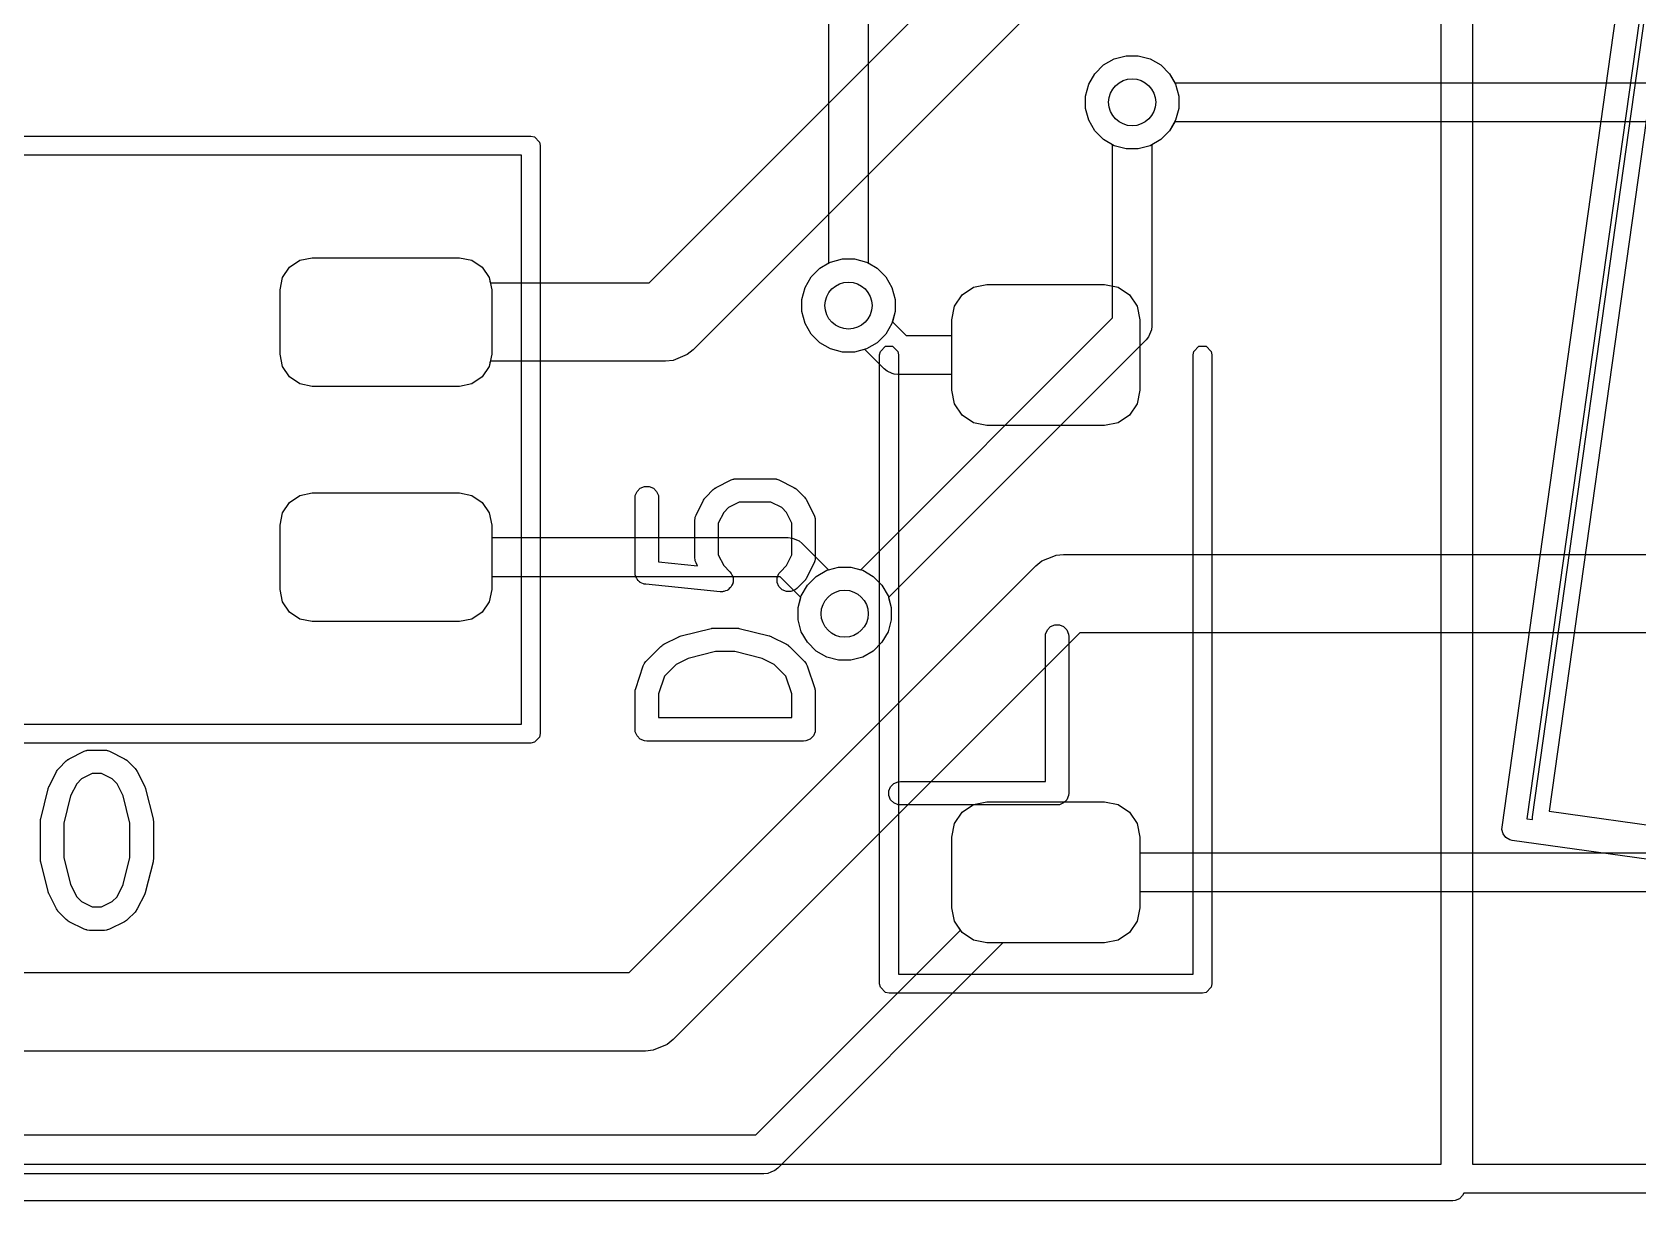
# Model space of a CAD drawing. Header units: millimetres. Extents: x 14 to 286, y -133 to -45.
# Drawn here: x 52.71 to 62.96, y -85.77 to -78.31 of the extents above; entities that cross this region are included whole.
import ezdxf

# ---------------------------------------------------------------- set-up
doc = ezdxf.new("R2010")
doc.units = ezdxf.units.MM
for name, color, linetype, true_color in [('B.Cu', 153, 'CONTINUOUS', 0x4d7fc4), ('F.Cu', 13, 'CONTINUOUS', 0xc83434), ('F.Mask', 201, 'CONTINUOUS', 0xd864ff), ('F.Paste', 253, 'CONTINUOUS', 0xb4a09a), ('F.Silkscreen', 41, 'CONTINUOUS', 0xf2eda1), ('User.Drawings', 9, 'CONTINUOUS', 0xc2c2c2)]:
    doc.layers.add(name, color=color, linetype=linetype, true_color=true_color)

msp = doc.modelspace()

# ---------------------------------------------------------------- linework, layer by layer
at = {"layer": 'B.Cu', "linetype": 'CONTINUOUS'}
for p, q in [((57.7964, -79.783322), (57.7964, -77.9818)), ((58.0464, -78.033576), (58.0464, -79.783322)), ((59.616495, -78.481336), (59.692142, -78.461067)), ((59.692142, -78.461067), (59.770458, -78.461067)), ((59.770458, -78.461067), (59.846105, -78.481336)), ((59.454136, -78.643695), (59.493294, -78.575872)), ((59.493294, -78.575872), (59.548672, -78.520494)), ((59.548672, -78.520494), (59.616495, -78.481336)), ((59.846105, -78.481336), (59.913928, -78.520494)), ((59.913928, -78.520494), (59.969306, -78.575872)), ((59.969306, -78.575872), (60.008464, -78.643695)), ((59.433867, -78.719342), (59.454136, -78.643695)), ((60.008464, -78.643695), (60.028733, -78.719342)), ((59.433867, -78.797658), (59.433867, -78.719342)), ((60.028733, -78.719342), (60.028733, -78.797658)), ((59.454136, -78.873305), (59.433867, -78.797658)), ((59.493294, -78.941128), (59.454136, -78.873305)), ((60.008464, -78.873305), (59.969306, -78.941128)), ((60.028733, -78.797658), (60.008464, -78.873305)), ((59.548672, -78.996506), (59.493294, -78.941128)), ((59.969306, -78.941128), (59.913928, -78.996506)), ((59.6063, -79.029777), (59.548672, -78.996506)), ((59.6063, -80.134023), (59.6063, -79.029777)), ((59.913928, -78.996506), (59.8563, -79.029777)), ((59.8563, -79.029777), (59.8563, -80.1858)), ((57.738772, -79.816594), (57.7964, -79.783322)), ((58.0464, -79.783322), (58.104028, -79.816594)), ((57.644236, -79.939795), (57.683394, -79.871972)), ((57.683394, -79.871972), (57.738772, -79.816594)), ((58.104028, -79.816594), (58.159406, -79.871972)), ((58.159406, -79.871972), (58.198564, -79.939795)), ((57.623967, -80.015442), (57.644236, -79.939795)), ((58.198564, -79.939795), (58.218833, -80.015442)), ((57.623967, -80.093758), (57.623967, -80.015442)), ((57.644236, -80.169405), (57.623967, -80.093758)), ((58.218833, -80.093758), (58.198564, -80.169405)), ((58.218833, -80.015442), (58.218833, -80.093758)), ((57.683394, -80.237228), (57.644236, -80.169405)), ((58.000534, -81.739789), (59.6063, -80.134023)), ((58.198564, -80.169405), (58.159406, -80.237228)), ((59.853899, -80.210186), (59.835234, -80.255246)), ((59.8563, -80.1858), (59.853899, -80.210175)), ((59.853899, -80.210175), (59.853899, -80.210186)), ((57.738772, -80.292606), (57.683394, -80.237228)), ((57.806595, -80.331764), (57.738772, -80.292606)), ((58.104028, -80.292606), (58.036205, -80.331764)), ((58.159406, -80.237228), (58.104028, -80.292606)), ((59.819689, -80.274188), (58.17731, -81.916565)), ((59.835234, -80.255246), (59.819689, -80.274188)), ((57.882242, -80.352033), (57.806595, -80.331764)), ((57.960558, -80.352033), (57.882242, -80.352033)), ((58.036205, -80.331764), (57.960558, -80.352033)), ((57.714472, -81.781994), (57.782295, -81.742836)), ((57.782295, -81.742836), (57.857942, -81.722567)), ((57.857942, -81.722567), (57.936258, -81.722567)), ((57.936258, -81.722567), (58.000534, -81.739789)), ((57.619936, -81.905195), (57.659094, -81.837372)), ((57.659094, -81.837372), (57.714472, -81.781994)), ((57.599667, -81.980842), (57.619936, -81.905195)), ((58.17731, -81.916565), (58.194533, -81.980842)), ((57.599667, -82.059158), (57.599667, -81.980842)), ((57.619936, -82.134805), (57.599667, -82.059158)), ((58.194533, -82.059158), (58.174264, -82.134805)), ((58.194533, -81.980842), (58.194533, -82.059158)), ((57.659094, -82.202628), (57.619936, -82.134805)), ((58.174264, -82.134805), (58.135106, -82.202628)), ((57.714472, -82.258006), (57.659094, -82.202628)), ((57.782295, -82.297164), (57.714472, -82.258006)), ((58.079728, -82.258006), (58.011905, -82.297164)), ((58.135106, -82.202628), (58.079728, -82.258006)), ((57.857942, -82.317433), (57.782295, -82.297164)), ((57.936258, -82.317433), (57.857942, -82.317433)), ((58.011905, -82.297164), (57.936258, -82.317433))]:
    msp.add_line(p, q, dxfattribs=at)
at = {"layer": 'B.Cu'}
for centre in [(59.7313, -78.7585), (57.9214, -80.0546), (57.8971, -82.02)]:
    msp.add_circle(centre, 0.15, dxfattribs=at)
at = {"layer": 'F.Cu', "linetype": 'CONTINUOUS'}
for p, q in [((56.649446, -79.91), (58.937067, -77.622378)), ((59.199321, -78.067233), (56.929777, -80.336777)), ((59.616495, -78.481336), (59.692142, -78.461067)), ((59.692142, -78.461067), (59.770458, -78.461067)), ((59.770458, -78.461067), (59.846105, -78.481336)), ((59.454136, -78.643695), (59.493294, -78.575872)), ((59.493294, -78.575872), (59.548672, -78.520494)), ((59.548672, -78.520494), (59.616495, -78.481336)), ((59.846105, -78.481336), (59.913928, -78.520494)), ((59.913928, -78.520494), (59.969306, -78.575872)), ((59.969306, -78.575872), (60.002578, -78.6335)), ((59.433867, -78.719342), (59.454136, -78.643695)), ((60.002578, -78.6335), (68.998635, -78.6335)), ((59.433867, -78.797658), (59.433867, -78.719342)), ((59.454136, -78.873305), (59.433867, -78.797658)), ((59.493294, -78.941128), (59.454136, -78.873305)), ((60.002578, -78.8835), (59.969306, -78.941128)), ((68.9635, -78.8835), (60.002578, -78.8835)), ((59.548672, -78.996506), (59.493294, -78.941128)), ((59.969306, -78.941128), (59.913928, -78.996506)), ((59.616495, -79.035664), (59.548672, -78.996506)), ((59.692142, -79.055933), (59.616495, -79.035664)), ((59.770458, -79.055933), (59.692142, -79.055933)), ((59.846105, -79.035664), (59.770458, -79.055933)), ((59.913928, -78.996506), (59.846105, -79.035664)), ((54.355043, -79.810043), (54.42155, -79.765605)), ((54.42155, -79.765605), (54.5, -79.75)), ((54.5, -79.75), (55.44, -79.75)), ((55.44, -79.75), (55.51845, -79.765605)), ((55.51845, -79.765605), (55.584957, -79.810043)), ((57.738772, -79.816594), (57.806595, -79.777436)), ((57.806595, -79.777436), (57.882242, -79.757167)), ((57.882242, -79.757167), (57.960558, -79.757167)), ((57.960558, -79.757167), (58.036205, -79.777436)), ((58.036205, -79.777436), (58.104028, -79.816594)), ((54.295, -79.955), (54.310605, -79.87655)), ((54.310605, -79.87655), (54.355043, -79.810043)), ((55.584957, -79.810043), (55.629395, -79.87655)), ((55.629395, -79.87655), (55.636049, -79.91)), ((55.636049, -79.91), (56.649446, -79.91)), ((57.644236, -79.939795), (57.683394, -79.871972)), ((57.683394, -79.871972), (57.738772, -79.816594)), ((58.104028, -79.816594), (58.159406, -79.871972)), ((58.159406, -79.871972), (58.198564, -79.939795)), ((54.295, -80.365), (54.295, -79.955)), ((57.623967, -80.015442), (57.644236, -79.939795)), ((58.198564, -79.939795), (58.218833, -80.015442)), ((58.597127, -80.058896), (58.645901, -79.985901)), ((58.645901, -79.985901), (58.718896, -79.937127)), ((58.718896, -79.937127), (58.805, -79.92)), ((58.805, -79.92), (59.555, -79.92)), ((59.555, -79.92), (59.641104, -79.937127)), ((59.641104, -79.937127), (59.714099, -79.985901)), ((59.714099, -79.985901), (59.762873, -80.058896)), ((57.623967, -80.093758), (57.623967, -80.015442)), ((57.644236, -80.169405), (57.623967, -80.093758)), ((58.218833, -80.093758), (58.20161, -80.158034)), ((58.218833, -80.015442), (58.218833, -80.093758)), ((58.58, -80.145), (58.597127, -80.058896)), ((59.762873, -80.058896), (59.78, -80.145)), ((57.683394, -80.237228), (57.644236, -80.169405)), ((58.20161, -80.158034), (58.288576, -80.245)), ((58.58, -80.245), (58.58, -80.145)), ((59.78, -80.145), (59.78, -80.595)), ((57.738772, -80.292606), (57.683394, -80.237228)), ((57.806595, -80.331764), (57.738772, -80.292606)), ((58.288576, -80.245), (58.58, -80.245)), ((54.310605, -80.44345), (54.295, -80.365)), ((55.636049, -80.41), (55.629395, -80.44345)), ((56.753, -80.41), (55.636049, -80.41)), ((56.801773, -80.405196), (56.753, -80.41)), ((56.891893, -80.367867), (56.801773, -80.405196)), ((56.891897, -80.367862), (56.891893, -80.367867)), ((56.929777, -80.336777), (56.891897, -80.367862)), ((57.882242, -80.352033), (57.806595, -80.331764)), ((57.960558, -80.352033), (57.882242, -80.352033)), ((58.024834, -80.33481), (57.960558, -80.352033)), ((58.148412, -80.458388), (58.024834, -80.33481)), ((54.355043, -80.509957), (54.310605, -80.44345)), ((54.42155, -80.554395), (54.355043, -80.509957)), ((55.584957, -80.509957), (55.51845, -80.554395)), ((55.629395, -80.44345), (55.584957, -80.509957)), ((58.167348, -80.473928), (58.148412, -80.458388)), ((58.167354, -80.473934), (58.167348, -80.473928)), ((58.199215, -80.487131), (58.167354, -80.473934)), ((58.212413, -80.492598), (58.199215, -80.487131)), ((58.212414, -80.492598), (58.212413, -80.492598)), ((58.2368, -80.495), (58.212414, -80.492598)), ((58.58, -80.495), (58.2368, -80.495)), ((58.58, -80.595), (58.58, -80.495)), ((54.5, -80.57), (54.42155, -80.554395)), ((55.44, -80.57), (54.5, -80.57)), ((55.51845, -80.554395), (55.44, -80.57)), ((58.597127, -80.681104), (58.58, -80.595)), ((59.78, -80.595), (59.762873, -80.681104)), ((58.645901, -80.754099), (58.597127, -80.681104)), ((59.762873, -80.681104), (59.714099, -80.754099)), ((58.718896, -80.802873), (58.645901, -80.754099)), ((58.805, -80.82), (58.718896, -80.802873)), ((59.555, -80.82), (58.805, -80.82)), ((59.641104, -80.802873), (59.555, -80.82)), ((59.714099, -80.754099), (59.641104, -80.802873)), ((54.310605, -81.37655), (54.355043, -81.310043)), ((54.355043, -81.310043), (54.42155, -81.265605)), ((54.42155, -81.265605), (54.5, -81.25)), ((54.5, -81.25), (55.44, -81.25)), ((55.44, -81.25), (55.51845, -81.265605)), ((55.51845, -81.265605), (55.584957, -81.310043)), ((55.584957, -81.310043), (55.629395, -81.37655)), ((54.295, -81.455), (54.310605, -81.37655)), ((55.629395, -81.37655), (55.645, -81.455)), ((54.295, -81.865), (54.295, -81.455)), ((55.645, -81.455), (55.645, -81.535)), ((55.645, -81.535), (57.5371, -81.535)), ((57.5371, -81.535), (57.561486, -81.537402)), ((57.561486, -81.537402), (57.561487, -81.537402)), ((57.561487, -81.537402), (57.569243, -81.540615)), ((57.569243, -81.540615), (57.606546, -81.556066)), ((57.606546, -81.556066), (57.606551, -81.556071)), ((57.606551, -81.556071), (57.625488, -81.571612)), ((57.625488, -81.571612), (57.793665, -81.739789)), ((59.155308, -81.683832), (59.23142, -81.652306)), ((59.23142, -81.652306), (59.245427, -81.646504)), ((59.245427, -81.646504), (59.2942, -81.6417)), ((59.2942, -81.6417), (69.1871, -81.6417)), ((56.522846, -84.3095), (59.117423, -81.714923)), ((57.793665, -81.739789), (57.857942, -81.722567)), ((57.857942, -81.722567), (57.936258, -81.722567)), ((57.936258, -81.722567), (58.011905, -81.742836)), ((58.011905, -81.742836), (58.079728, -81.781994)), ((59.117423, -81.714923), (59.155308, -81.683832)), ((57.485324, -81.785), (55.645, -81.785)), ((55.645, -81.785), (55.645, -81.865)), ((57.616889, -81.916565), (57.485324, -81.785)), ((58.079728, -81.781994), (58.135106, -81.837372)), ((58.135106, -81.837372), (58.174264, -81.905195)), ((54.310605, -81.94345), (54.295, -81.865)), ((54.355043, -82.009957), (54.310605, -81.94345)), ((55.629395, -81.94345), (55.584957, -82.009957)), ((55.645, -81.865), (55.629395, -81.94345)), ((57.599667, -81.980842), (57.616889, -81.916565)), ((58.174264, -81.905195), (58.194533, -81.980842)), ((54.42155, -82.054395), (54.355043, -82.009957)), ((54.5, -82.07), (54.42155, -82.054395)), ((55.51845, -82.054395), (55.44, -82.07)), ((55.584957, -82.009957), (55.51845, -82.054395)), ((57.599667, -82.059158), (57.599667, -81.980842)), ((57.619936, -82.134805), (57.599667, -82.059158)), ((58.194533, -82.059158), (58.174264, -82.134805)), ((58.194533, -81.980842), (58.194533, -82.059158)), ((55.44, -82.07), (54.5, -82.07)), ((59.397754, -82.1417), (56.803177, -84.736277)), ((57.659094, -82.202628), (57.619936, -82.134805)), ((58.174264, -82.134805), (58.135106, -82.202628)), ((69.333546, -82.1417), (59.397754, -82.1417)), ((57.714472, -82.258006), (57.659094, -82.202628)), ((57.782295, -82.297164), (57.714472, -82.258006)), ((58.079728, -82.258006), (58.011905, -82.297164)), ((58.135106, -82.202628), (58.079728, -82.258006)), ((57.857942, -82.317433), (57.782295, -82.297164)), ((57.936258, -82.317433), (57.857942, -82.317433)), ((58.011905, -82.297164), (57.936258, -82.317433)), ((58.597127, -83.358896), (58.645901, -83.285901)), ((58.645901, -83.285901), (58.718896, -83.237127)), ((58.718896, -83.237127), (58.805, -83.22)), ((58.805, -83.22), (59.555, -83.22)), ((59.555, -83.22), (59.641104, -83.237127)), ((59.641104, -83.237127), (59.714099, -83.285901)), ((59.714099, -83.285901), (59.762873, -83.358896)), ((58.58, -83.445), (58.597127, -83.358896)), ((59.762873, -83.358896), (59.78, -83.445)), ((58.58, -83.895), (58.58, -83.445)), ((59.78, -83.445), (59.78, -83.545)), ((59.78, -83.545), (78.336343, -83.545)), ((78.36709, -83.795), (59.78, -83.795)), ((59.78, -83.795), (59.78, -83.895)), ((58.597127, -83.981104), (58.58, -83.895)), ((59.78, -83.895), (59.762873, -83.981104)), ((58.635175, -84.038048), (58.597127, -83.981104)), ((59.762873, -83.981104), (59.714099, -84.054099)), ((57.330424, -85.3428), (58.635175, -84.038048)), ((59.641104, -84.102873), (59.555, -84.12)), ((59.714099, -84.054099), (59.641104, -84.102873)), ((58.906776, -84.12), (57.470588, -85.556188)), ((59.555, -84.12), (58.906776, -84.12)), ((49.766354, -84.3095), (56.522846, -84.3095)), ((56.6264, -84.8095), (49.766354, -84.8095)), ((56.675173, -84.804696), (56.6264, -84.8095)), ((56.765293, -84.767367), (56.675173, -84.804696)), ((56.765297, -84.767362), (56.765293, -84.767367)), ((56.803177, -84.736277), (56.765297, -84.767362)), ((50.321378, -85.3428), (57.330424, -85.3428)), ((57.3822, -85.5928), (50.321378, -85.5928)), ((57.406586, -85.590398), (57.3822, -85.5928)), ((57.406587, -85.590398), (57.406586, -85.590398)), ((57.4254, -85.582605), (57.406587, -85.590398)), ((57.451646, -85.571734), (57.4254, -85.582605)), ((57.451651, -85.571728), (57.451646, -85.571734)), ((57.470588, -85.556188), (57.451651, -85.571728))]:
    msp.add_line(p, q, dxfattribs=at)
at = {"layer": 'F.Cu'}
for centre in [(59.7313, -78.7585), (57.9214, -80.0546), (57.8971, -82.02)]:
    msp.add_circle(centre, 0.15, dxfattribs=at)
at = {"layer": 'F.Mask', "linetype": 'CONTINUOUS'}
for p, q in [((54.355043, -79.810043), (54.42155, -79.765605)), ((54.42155, -79.765605), (54.5, -79.75)), ((54.5, -79.75), (55.44, -79.75)), ((55.44, -79.75), (55.51845, -79.765605)), ((55.51845, -79.765605), (55.584957, -79.810043)), ((54.295, -79.955), (54.310605, -79.87655)), ((54.310605, -79.87655), (54.355043, -79.810043)), ((55.584957, -79.810043), (55.629395, -79.87655)), ((55.629395, -79.87655), (55.645, -79.955)), ((54.295, -80.365), (54.295, -79.955)), ((55.645, -79.955), (55.645, -80.365)), ((58.597127, -80.058896), (58.645901, -79.985901)), ((58.645901, -79.985901), (58.718896, -79.937127)), ((58.718896, -79.937127), (58.805, -79.92)), ((58.805, -79.92), (59.555, -79.92)), ((59.555, -79.92), (59.641104, -79.937127)), ((59.641104, -79.937127), (59.714099, -79.985901)), ((59.714099, -79.985901), (59.762873, -80.058896)), ((58.58, -80.145), (58.597127, -80.058896)), ((59.762873, -80.058896), (59.78, -80.145)), ((58.58, -80.595), (58.58, -80.145)), ((59.78, -80.145), (59.78, -80.595)), ((54.310605, -80.44345), (54.295, -80.365)), ((55.645, -80.365), (55.629395, -80.44345)), ((54.355043, -80.509957), (54.310605, -80.44345)), ((54.42155, -80.554395), (54.355043, -80.509957)), ((55.584957, -80.509957), (55.51845, -80.554395)), ((55.629395, -80.44345), (55.584957, -80.509957)), ((54.5, -80.57), (54.42155, -80.554395)), ((55.44, -80.57), (54.5, -80.57)), ((55.51845, -80.554395), (55.44, -80.57)), ((58.597127, -80.681104), (58.58, -80.595)), ((59.78, -80.595), (59.762873, -80.681104)), ((58.645901, -80.754099), (58.597127, -80.681104)), ((59.762873, -80.681104), (59.714099, -80.754099)), ((58.718896, -80.802873), (58.645901, -80.754099)), ((58.805, -80.82), (58.718896, -80.802873)), ((59.555, -80.82), (58.805, -80.82)), ((59.641104, -80.802873), (59.555, -80.82)), ((59.714099, -80.754099), (59.641104, -80.802873)), ((54.310605, -81.37655), (54.355043, -81.310043)), ((54.355043, -81.310043), (54.42155, -81.265605)), ((54.42155, -81.265605), (54.5, -81.25)), ((54.5, -81.25), (55.44, -81.25)), ((55.44, -81.25), (55.51845, -81.265605)), ((55.51845, -81.265605), (55.584957, -81.310043)), ((55.584957, -81.310043), (55.629395, -81.37655)), ((54.295, -81.455), (54.310605, -81.37655)), ((55.629395, -81.37655), (55.645, -81.455)), ((54.295, -81.865), (54.295, -81.455)), ((55.645, -81.455), (55.645, -81.865)), ((54.310605, -81.94345), (54.295, -81.865)), ((54.355043, -82.009957), (54.310605, -81.94345)), ((55.629395, -81.94345), (55.584957, -82.009957)), ((55.645, -81.865), (55.629395, -81.94345)), ((54.42155, -82.054395), (54.355043, -82.009957)), ((54.5, -82.07), (54.42155, -82.054395)), ((55.51845, -82.054395), (55.44, -82.07)), ((55.584957, -82.009957), (55.51845, -82.054395)), ((55.44, -82.07), (54.5, -82.07)), ((58.597127, -83.358896), (58.645901, -83.285901)), ((58.645901, -83.285901), (58.718896, -83.237127)), ((58.718896, -83.237127), (58.805, -83.22)), ((58.805, -83.22), (59.555, -83.22)), ((59.555, -83.22), (59.641104, -83.237127)), ((59.641104, -83.237127), (59.714099, -83.285901)), ((59.714099, -83.285901), (59.762873, -83.358896)), ((58.58, -83.445), (58.597127, -83.358896)), ((59.762873, -83.358896), (59.78, -83.445)), ((58.58, -83.895), (58.58, -83.445)), ((59.78, -83.445), (59.78, -83.895)), ((58.597127, -83.981104), (58.58, -83.895)), ((59.78, -83.895), (59.762873, -83.981104)), ((58.645901, -84.054099), (58.597127, -83.981104)), ((59.762873, -83.981104), (59.714099, -84.054099)), ((58.718896, -84.102873), (58.645901, -84.054099)), ((58.805, -84.12), (58.718896, -84.102873)), ((59.641104, -84.102873), (59.555, -84.12)), ((59.714099, -84.054099), (59.641104, -84.102873)), ((59.555, -84.12), (58.805, -84.12))]:
    msp.add_line(p, q, dxfattribs=at)
at = {"layer": 'F.Paste', "linetype": 'CONTINUOUS'}
for p, q in [((54.355043, -79.810043), (54.42155, -79.765605)), ((54.42155, -79.765605), (54.5, -79.75)), ((54.5, -79.75), (55.44, -79.75)), ((55.44, -79.75), (55.51845, -79.765605)), ((55.51845, -79.765605), (55.584957, -79.810043)), ((54.295, -79.955), (54.310605, -79.87655)), ((54.310605, -79.87655), (54.355043, -79.810043)), ((55.584957, -79.810043), (55.629395, -79.87655)), ((55.629395, -79.87655), (55.645, -79.955)), ((54.295, -80.365), (54.295, -79.955)), ((55.645, -79.955), (55.645, -80.365)), ((58.597127, -80.058896), (58.645901, -79.985901)), ((58.645901, -79.985901), (58.718896, -79.937127)), ((58.718896, -79.937127), (58.805, -79.92)), ((58.805, -79.92), (59.555, -79.92)), ((59.555, -79.92), (59.641104, -79.937127)), ((59.641104, -79.937127), (59.714099, -79.985901)), ((59.714099, -79.985901), (59.762873, -80.058896)), ((58.58, -80.145), (58.597127, -80.058896)), ((59.762873, -80.058896), (59.78, -80.145)), ((58.58, -80.595), (58.58, -80.145)), ((59.78, -80.145), (59.78, -80.595)), ((54.310605, -80.44345), (54.295, -80.365)), ((55.645, -80.365), (55.629395, -80.44345)), ((54.355043, -80.509957), (54.310605, -80.44345)), ((54.42155, -80.554395), (54.355043, -80.509957)), ((55.584957, -80.509957), (55.51845, -80.554395)), ((55.629395, -80.44345), (55.584957, -80.509957)), ((54.5, -80.57), (54.42155, -80.554395)), ((55.44, -80.57), (54.5, -80.57)), ((55.51845, -80.554395), (55.44, -80.57)), ((58.597127, -80.681104), (58.58, -80.595)), ((59.78, -80.595), (59.762873, -80.681104)), ((58.645901, -80.754099), (58.597127, -80.681104)), ((59.762873, -80.681104), (59.714099, -80.754099)), ((58.718896, -80.802873), (58.645901, -80.754099)), ((58.805, -80.82), (58.718896, -80.802873)), ((59.555, -80.82), (58.805, -80.82)), ((59.641104, -80.802873), (59.555, -80.82)), ((59.714099, -80.754099), (59.641104, -80.802873)), ((54.310605, -81.37655), (54.355043, -81.310043)), ((54.355043, -81.310043), (54.42155, -81.265605)), ((54.42155, -81.265605), (54.5, -81.25)), ((54.5, -81.25), (55.44, -81.25)), ((55.44, -81.25), (55.51845, -81.265605)), ((55.51845, -81.265605), (55.584957, -81.310043)), ((55.584957, -81.310043), (55.629395, -81.37655)), ((54.295, -81.455), (54.310605, -81.37655)), ((55.629395, -81.37655), (55.645, -81.455)), ((54.295, -81.865), (54.295, -81.455)), ((55.645, -81.455), (55.645, -81.865)), ((54.310605, -81.94345), (54.295, -81.865)), ((54.355043, -82.009957), (54.310605, -81.94345)), ((55.629395, -81.94345), (55.584957, -82.009957)), ((55.645, -81.865), (55.629395, -81.94345)), ((54.42155, -82.054395), (54.355043, -82.009957)), ((54.5, -82.07), (54.42155, -82.054395)), ((55.51845, -82.054395), (55.44, -82.07)), ((55.584957, -82.009957), (55.51845, -82.054395)), ((55.44, -82.07), (54.5, -82.07)), ((58.597127, -83.358896), (58.645901, -83.285901)), ((58.645901, -83.285901), (58.718896, -83.237127)), ((58.718896, -83.237127), (58.805, -83.22)), ((58.805, -83.22), (59.555, -83.22)), ((59.555, -83.22), (59.641104, -83.237127)), ((59.641104, -83.237127), (59.714099, -83.285901)), ((59.714099, -83.285901), (59.762873, -83.358896)), ((58.58, -83.445), (58.597127, -83.358896)), ((59.762873, -83.358896), (59.78, -83.445)), ((58.58, -83.895), (58.58, -83.445)), ((59.78, -83.445), (59.78, -83.895)), ((58.597127, -83.981104), (58.58, -83.895)), ((59.78, -83.895), (59.762873, -83.981104)), ((58.645901, -84.054099), (58.597127, -83.981104)), ((59.762873, -83.981104), (59.714099, -84.054099)), ((58.718896, -84.102873), (58.645901, -84.054099)), ((58.805, -84.12), (58.718896, -84.102873)), ((59.641104, -84.102873), (59.555, -84.12)), ((59.714099, -84.054099), (59.641104, -84.102873)), ((59.555, -84.12), (58.805, -84.12))]:
    msp.add_line(p, q, dxfattribs=at)
at = {"layer": 'F.Silkscreen', "linetype": 'CONTINUOUS'}
for p, q in [((48.595, -78.975), (55.895, -78.975)), ((55.895, -78.975), (55.917961, -78.979567)), ((55.917961, -78.979567), (55.950433, -79.012039)), ((55.950433, -79.012039), (55.955, -79.035)), ((55.955, -79.035), (55.955, -82.785)), ((55.835, -79.095), (48.655, -79.095)), ((55.835, -82.725), (55.835, -79.095)), ((58.124567, -80.347039), (58.157039, -80.314567)), ((58.157039, -80.314567), (58.202961, -80.314567)), ((58.202961, -80.314567), (58.235433, -80.347039)), ((60.124567, -80.347039), (60.157039, -80.314567)), ((60.157039, -80.314567), (60.202961, -80.314567)), ((60.202961, -80.314567), (60.235433, -80.347039)), ((58.12, -80.37), (58.124567, -80.347039)), ((58.12, -84.38), (58.12, -80.37)), ((58.235433, -80.347039), (58.24, -80.37)), ((58.24, -80.37), (58.24, -84.32)), ((60.12, -80.37), (60.124567, -80.347039)), ((60.12, -84.32), (60.12, -80.37)), ((60.235433, -80.347039), (60.24, -80.37)), ((60.24, -80.37), (60.24, -84.38)), ((56.56126, -81.267272), (56.572459, -81.240236)), ((56.572459, -81.240236), (56.593151, -81.219544)), ((56.593151, -81.219544), (56.620187, -81.208345)), ((56.620187, -81.208345), (56.649451, -81.208345)), ((56.649451, -81.208345), (56.676487, -81.219544)), ((56.676487, -81.219544), (56.697179, -81.240236)), ((56.697179, -81.240236), (56.708378, -81.267272)), ((57.010357, -81.27649), (57.057976, -81.228871)), ((57.057976, -81.228871), (57.063725, -81.224152)), ((57.063725, -81.224152), (57.065025, -81.222654)), ((57.065025, -81.222654), (57.067284, -81.221232)), ((57.067284, -81.221232), (57.069341, -81.219544)), ((57.069341, -81.219544), (57.071168, -81.218786)), ((57.071168, -81.218786), (57.077468, -81.214822)), ((57.077468, -81.214822), (57.172706, -81.167203)), ((57.172706, -81.167203), (57.186437, -81.161948)), ((57.186437, -81.161948), (57.189126, -81.161756)), ((57.189126, -81.161756), (57.191615, -81.160726)), ((57.191615, -81.160726), (57.206247, -81.159285)), ((57.206247, -81.159285), (57.444342, -81.159285)), ((57.444342, -81.159285), (57.458974, -81.160726)), ((57.458974, -81.160726), (57.461463, -81.161757)), ((57.461463, -81.161757), (57.464151, -81.161948)), ((57.464151, -81.161948), (57.477883, -81.167203)), ((57.477883, -81.167203), (57.573121, -81.214822)), ((57.573121, -81.214822), (57.579417, -81.218785)), ((57.579417, -81.218785), (57.581247, -81.219543)), ((57.581247, -81.219543), (57.583305, -81.221232)), ((57.583305, -81.221232), (57.585564, -81.222654)), ((57.585564, -81.222654), (57.586863, -81.224152)), ((57.586863, -81.224152), (57.592612, -81.22887)), ((57.592612, -81.22887), (57.640232, -81.276489)), ((56.559819, -81.281904), (56.56126, -81.267272)), ((56.559819, -81.758094), (56.559819, -81.281904)), ((56.708378, -81.267272), (56.709819, -81.281904)), ((56.709819, -81.281904), (56.709819, -81.690219)), ((56.948689, -81.39122), (56.996308, -81.295982)), ((56.996308, -81.295982), (57.000272, -81.289682)), ((57.000272, -81.289682), (57.00103, -81.287855)), ((57.00103, -81.287855), (57.002718, -81.285798)), ((57.002718, -81.285798), (57.00414, -81.283539)), ((57.00414, -81.283539), (57.005638, -81.282239)), ((57.005638, -81.282239), (57.010357, -81.27649)), ((57.155436, -81.343543), (57.125029, -81.37395)), ((57.223952, -81.309285), (57.155436, -81.343543)), ((57.426637, -81.309285), (57.223952, -81.309285)), ((57.495153, -81.343543), (57.426637, -81.309285)), ((57.525561, -81.37395), (57.495153, -81.343543)), ((57.640232, -81.276489), (57.64495, -81.282238)), ((57.64495, -81.282238), (57.64645, -81.283539)), ((57.64645, -81.283539), (57.647872, -81.285798)), ((57.647872, -81.285798), (57.64956, -81.287855)), ((57.64956, -81.287855), (57.650317, -81.289682)), ((57.650317, -81.289682), (57.654282, -81.295982)), ((57.654282, -81.295982), (57.701901, -81.39122)), ((56.940771, -81.424761), (56.942212, -81.410129)), ((56.940771, -81.662856), (56.940771, -81.424761)), ((56.942212, -81.410129), (56.943243, -81.407639)), ((56.943243, -81.407639), (56.943434, -81.404952)), ((56.943434, -81.404952), (56.948689, -81.39122)), ((57.125029, -81.37395), (57.090771, -81.442466)), ((57.090771, -81.442466), (57.090771, -81.645151)), ((57.559819, -81.442466), (57.525561, -81.37395)), ((57.559819, -81.645151), (57.559819, -81.442466)), ((57.701901, -81.39122), (57.707156, -81.404951)), ((57.707156, -81.404951), (57.707347, -81.40764)), ((57.707347, -81.40764), (57.708378, -81.410129)), ((57.708378, -81.410129), (57.709819, -81.424761)), ((57.709819, -81.424761), (57.709819, -81.662856)), ((57.090771, -81.645151), (57.125029, -81.713667)), ((57.525561, -81.713666), (57.559819, -81.645151)), ((56.709819, -81.690219), (56.958009, -81.715038)), ((56.942212, -81.677488), (56.940771, -81.662856)), ((56.943243, -81.679977), (56.942212, -81.677488)), ((56.943434, -81.682665), (56.943243, -81.679977)), ((56.948689, -81.696397), (56.943434, -81.682665)), ((56.958009, -81.715038), (56.948689, -81.696397)), ((57.125029, -81.713667), (57.164042, -81.75268)), ((57.164042, -81.75268), (57.173369, -81.764045)), ((57.47722, -81.764045), (57.486548, -81.752679)), ((57.486548, -81.752679), (57.525561, -81.713666)), ((57.701901, -81.696397), (57.654282, -81.791635)), ((57.707156, -81.682666), (57.701901, -81.696397)), ((57.707347, -81.679976), (57.707156, -81.682666)), ((57.708378, -81.677488), (57.707347, -81.679976)), ((57.709819, -81.662856), (57.708378, -81.677488)), ((56.560351, -81.763505), (56.559819, -81.758094)), ((56.560169, -81.765334), (56.560351, -81.763505)), ((56.560707, -81.76712), (56.560169, -81.765334)), ((56.56126, -81.772726), (56.560707, -81.76712)), ((56.565454, -81.782852), (56.56126, -81.772726)), ((56.568622, -81.79335), (56.565454, -81.782852)), ((56.571013, -81.796273), (56.568622, -81.79335)), ((56.572459, -81.799762), (56.571013, -81.796273)), ((56.580212, -81.807515), (56.572459, -81.799762)), ((56.587153, -81.815998), (56.580212, -81.807515)), ((56.590479, -81.817782), (56.587153, -81.815998)), ((56.593151, -81.820454), (56.590479, -81.817782)), ((56.60328, -81.824649), (56.593151, -81.820454)), ((56.61294, -81.829832), (56.60328, -81.824649)), ((56.618464, -81.830939), (56.61294, -81.829832)), ((56.620187, -81.831653), (56.618464, -81.830939)), ((56.622024, -81.831653), (56.620187, -81.831653)), ((56.627356, -81.832722), (56.622024, -81.831653)), ((57.103546, -81.880341), (56.627356, -81.832722)), ((57.168913, -81.853379), (57.160424, -81.860324)), ((57.170698, -81.85005), (57.168913, -81.853379)), ((57.173369, -81.84738), (57.170698, -81.85005)), ((57.173369, -81.764045), (57.174814, -81.767533)), ((57.177562, -81.837255), (57.173369, -81.84738)), ((57.174814, -81.767533), (57.177206, -81.770457)), ((57.177206, -81.770457), (57.180373, -81.780954)), ((57.182747, -81.827592), (57.177562, -81.837255)), ((57.180373, -81.780954), (57.184568, -81.791081)), ((57.183122, -81.823832), (57.182747, -81.827592)), ((57.184568, -81.820344), (57.183122, -81.823832)), ((57.184568, -81.791081), (57.184568, -81.794857)), ((57.184568, -81.794857), (57.185659, -81.798473)), ((57.185659, -81.798473), (57.184568, -81.809382)), ((57.184568, -81.809382), (57.184568, -81.820344)), ((57.466021, -81.791081), (57.47722, -81.764045)), ((57.466021, -81.820344), (57.466021, -81.791081)), ((57.477219, -81.84738), (57.466021, -81.820344)), ((57.497912, -81.868073), (57.477219, -81.84738)), ((57.592612, -81.858747), (57.581247, -81.868074)), ((57.640232, -81.811128), (57.592612, -81.858747)), ((57.64495, -81.805378), (57.640232, -81.811128)), ((57.64645, -81.804078), (57.64495, -81.805378)), ((57.647872, -81.801818), (57.64645, -81.804078)), ((57.64956, -81.799762), (57.647872, -81.801818)), ((57.650317, -81.797934), (57.64956, -81.799762)), ((57.654282, -81.791635), (57.650317, -81.797934)), ((57.118249, -81.880363), (57.103546, -81.880341)), ((57.121865, -81.879272), (57.118249, -81.880363)), ((57.12564, -81.879272), (57.121865, -81.879272)), ((57.135764, -81.875078), (57.12564, -81.879272)), ((57.146265, -81.87191), (57.135764, -81.875078)), ((57.149189, -81.869517), (57.146265, -81.87191)), ((57.152676, -81.868073), (57.149189, -81.869517)), ((57.160424, -81.860324), (57.152676, -81.868073)), ((57.524948, -81.879272), (57.497912, -81.868073)), ((57.554211, -81.879272), (57.524948, -81.879272)), ((57.581247, -81.868074), (57.554211, -81.879272)), ((56.840878, -82.166471), (56.847014, -82.164278)), ((56.847014, -82.164278), (56.853104, -82.161948)), ((56.853104, -82.161948), (56.853644, -82.161909)), ((56.853644, -82.161909), (56.854724, -82.161524)), ((56.854724, -82.161524), (57.0452, -82.113905)), ((57.0452, -82.113905), (57.047736, -82.113529)), ((57.047736, -82.113529), (57.048758, -82.113107)), ((57.048758, -82.113107), (57.05427, -82.112564)), ((57.05427, -82.112564), (57.059744, -82.111755)), ((57.059744, -82.111755), (57.060836, -82.111917)), ((57.060836, -82.111917), (57.06339, -82.111666)), ((57.06339, -82.111666), (57.206247, -82.111666)), ((57.206247, -82.111666), (57.2088, -82.111917)), ((57.2088, -82.111917), (57.209893, -82.111755)), ((57.209893, -82.111755), (57.215366, -82.112564)), ((57.215366, -82.112564), (57.220879, -82.113107)), ((57.220879, -82.113107), (57.2219, -82.113529)), ((57.2219, -82.113529), (57.224437, -82.113905)), ((57.224437, -82.113905), (57.414913, -82.161524)), ((57.414913, -82.161524), (57.415992, -82.161909)), ((57.415992, -82.161909), (57.416532, -82.161948)), ((57.416532, -82.161948), (57.422613, -82.164275)), ((57.422613, -82.164275), (57.428759, -82.166471)), ((56.629405, -82.324109), (56.724643, -82.228871)), ((56.724643, -82.228871), (56.730393, -82.22415)), ((56.730393, -82.22415), (56.731692, -82.222654)), ((56.731692, -82.222654), (56.733946, -82.221234)), ((56.733946, -82.221234), (56.736008, -82.219543)), ((56.736008, -82.219543), (56.73784, -82.218784)), ((56.73784, -82.218784), (56.744135, -82.214822)), ((56.744135, -82.214822), (56.839373, -82.167203)), ((56.839373, -82.167203), (56.840442, -82.166793)), ((56.840442, -82.166793), (56.840878, -82.166471)), ((57.072624, -82.261666), (56.89909, -82.305049)), ((57.197013, -82.261666), (57.072624, -82.261666)), ((57.370547, -82.305049), (57.197013, -82.261666)), ((57.428759, -82.166471), (57.429194, -82.166793)), ((57.429194, -82.166793), (57.430264, -82.167203)), ((57.430264, -82.167203), (57.525502, -82.214822)), ((57.525502, -82.214822), (57.531798, -82.218785)), ((57.531798, -82.218785), (57.533628, -82.219543)), ((57.533628, -82.219543), (57.535686, -82.221232)), ((57.535686, -82.221232), (57.537945, -82.222654)), ((57.537945, -82.222654), (57.539244, -82.224152)), ((57.539244, -82.224152), (57.544994, -82.228871)), ((57.544994, -82.228871), (57.640233, -82.324109)), ((56.563668, -82.496282), (56.611287, -82.353425)), ((56.611287, -82.353425), (56.617281, -82.34)), ((56.617281, -82.34), (56.619046, -82.337964)), ((56.619046, -82.337964), (56.620078, -82.335474)), ((56.620078, -82.335474), (56.629405, -82.324109)), ((56.822103, -82.343543), (56.74799, -82.417655)), ((56.89909, -82.305049), (56.822103, -82.343543)), ((57.447534, -82.343543), (57.370547, -82.305049)), ((57.521648, -82.417656), (57.447534, -82.343543)), ((57.640233, -82.324109), (57.649561, -82.335474)), ((57.649561, -82.335474), (57.650592, -82.337964)), ((57.650592, -82.337964), (57.652357, -82.339999)), ((57.652357, -82.339999), (57.658351, -82.353425)), ((57.658351, -82.353425), (57.70597, -82.496281)), ((56.74799, -82.417655), (56.709819, -82.532169)), ((57.559819, -82.532169), (57.521648, -82.417656)), ((56.559819, -82.519999), (56.560548, -82.512593)), ((56.559819, -82.758094), (56.559819, -82.519999)), ((56.560408, -82.510619), (56.560998, -82.508021)), ((56.560548, -82.512593), (56.560408, -82.510619)), ((56.560998, -82.508021), (56.56126, -82.505367)), ((56.56126, -82.505367), (56.562018, -82.503535)), ((56.562018, -82.503535), (56.563668, -82.496282)), ((56.709819, -82.532169), (56.709819, -82.683094)), ((57.559819, -82.683094), (57.559819, -82.532169)), ((57.70597, -82.496281), (57.707619, -82.503536)), ((57.707619, -82.503536), (57.708378, -82.505367)), ((57.708378, -82.505367), (57.708639, -82.50802)), ((57.708639, -82.50802), (57.70923, -82.510618)), ((57.70923, -82.510618), (57.709089, -82.512592)), ((57.709089, -82.512592), (57.709819, -82.519999)), ((57.709819, -82.519999), (57.709819, -82.758094)), ((49.344853, -82.725), (55.835, -82.725)), ((56.56126, -82.772726), (56.559819, -82.758094)), ((56.572459, -82.799762), (56.56126, -82.772726)), ((56.709819, -82.683094), (57.559819, -82.683094)), ((57.708378, -82.772726), (57.697179, -82.799762)), ((57.709819, -82.758094), (57.708378, -82.772726)), ((55.895, -82.845), (49.32, -82.845)), ((55.917961, -82.840433), (55.895, -82.845)), ((55.950433, -82.807961), (55.917961, -82.840433)), ((55.955, -82.785), (55.950433, -82.807961)), ((56.593151, -82.820454), (56.572459, -82.799762)), ((56.620187, -82.831653), (56.593151, -82.820454)), ((56.634819, -82.833094), (56.620187, -82.831653)), ((57.634819, -82.833094), (56.634819, -82.833094)), ((57.649451, -82.831653), (57.634819, -82.833094)), ((57.676487, -82.820454), (57.649451, -82.831653)), ((57.697179, -82.799762), (57.676487, -82.820454)), ((52.882443, -83.007024), (52.930062, -82.959405)), ((52.930062, -82.959405), (52.935811, -82.954686)), ((52.935811, -82.954686), (52.937111, -82.953188)), ((52.937111, -82.953188), (52.93937, -82.951766)), ((52.93937, -82.951766), (52.941427, -82.950078)), ((52.941427, -82.950078), (52.943254, -82.94932)), ((52.943254, -82.94932), (52.949554, -82.945356)), ((52.949554, -82.945356), (53.044792, -82.897737)), ((53.044792, -82.897737), (53.058523, -82.892482)), ((53.058523, -82.892482), (53.061212, -82.89229)), ((53.061212, -82.89229), (53.063701, -82.89126)), ((53.063701, -82.89126), (53.078333, -82.889819)), ((53.078333, -82.889819), (53.173571, -82.889819)), ((53.173571, -82.889819), (53.188203, -82.89126)), ((53.188203, -82.89126), (53.190692, -82.892291)), ((53.190692, -82.892291), (53.19338, -82.892482)), ((53.19338, -82.892482), (53.207112, -82.897737)), ((53.207112, -82.897737), (53.30235, -82.945356)), ((53.30235, -82.945356), (53.308649, -82.94932)), ((53.308649, -82.94932), (53.310477, -82.950078)), ((53.310477, -82.950078), (53.312533, -82.951766)), ((53.312533, -82.951766), (53.314793, -82.953188)), ((53.314793, -82.953188), (53.316092, -82.954686)), ((53.316092, -82.954686), (53.321842, -82.959405)), ((53.321842, -82.959405), (53.369461, -83.007024)), ((52.820775, -83.121754), (52.868394, -83.026516)), ((52.868394, -83.026516), (52.872358, -83.020216)), ((52.872358, -83.020216), (52.873116, -83.018389)), ((52.873116, -83.018389), (52.874804, -83.016332)), ((52.874804, -83.016332), (52.876226, -83.014073)), ((52.876226, -83.014073), (52.877724, -83.012773)), ((52.877724, -83.012773), (52.882443, -83.007024)), ((53.027522, -83.074077), (52.997115, -83.104484)), ((53.096038, -83.039819), (53.027522, -83.074077)), ((53.155866, -83.039819), (53.096038, -83.039819)), ((53.224382, -83.074077), (53.155866, -83.039819)), ((53.254789, -83.104484), (53.224382, -83.074077)), ((53.369461, -83.007024), (53.374179, -83.012773)), ((53.374179, -83.012773), (53.375678, -83.014073)), ((53.375678, -83.014073), (53.377099, -83.016332)), ((53.377099, -83.016332), (53.378788, -83.018389)), ((53.378788, -83.018389), (53.379545, -83.020216)), ((53.379545, -83.020216), (53.38351, -83.026516)), ((53.38351, -83.026516), (53.431129, -83.121754)), ((52.767477, -83.327581), (52.815096, -83.137105)), ((52.815096, -83.137105), (52.815481, -83.136025)), ((52.815481, -83.136025), (52.81552, -83.135486)), ((52.81552, -83.135486), (52.817847, -83.129404)), ((52.817847, -83.129404), (52.820043, -83.123259)), ((52.820043, -83.123259), (52.820365, -83.122823)), ((52.820365, -83.122823), (52.820775, -83.121754)), ((52.958621, -83.181471), (52.915238, -83.355005)), ((52.997115, -83.104484), (52.958621, -83.181471)), ((53.293282, -83.181471), (53.254789, -83.104484)), ((53.336666, -83.355005), (53.293282, -83.181471)), ((53.431129, -83.121754), (53.431538, -83.122823)), ((53.431538, -83.122823), (53.431861, -83.123259)), ((53.431861, -83.123259), (53.434053, -83.129395)), ((53.434053, -83.129395), (53.436384, -83.135485)), ((53.436384, -83.135485), (53.436422, -83.136025)), ((53.436422, -83.136025), (53.436808, -83.137105)), ((53.436808, -83.137105), (53.484427, -83.327581)), ((52.765238, -83.345771), (52.765489, -83.343217)), ((52.765238, -83.583866), (52.765238, -83.345771)), ((52.765327, -83.342125), (52.766136, -83.336651)), ((52.765489, -83.343217), (52.765327, -83.342125)), ((52.766136, -83.336651), (52.766679, -83.331139)), ((52.766679, -83.331139), (52.767101, -83.330117)), ((52.767101, -83.330117), (52.767477, -83.327581)), ((52.915238, -83.355005), (52.915238, -83.574632)), ((53.336666, -83.574632), (53.336666, -83.355005)), ((53.484427, -83.327581), (53.484802, -83.330117)), ((53.484802, -83.330117), (53.485225, -83.331139)), ((53.485225, -83.331139), (53.485767, -83.336651)), ((53.485767, -83.336651), (53.486577, -83.342125)), ((53.486577, -83.342125), (53.486414, -83.343217)), ((53.486414, -83.343217), (53.486666, -83.345771)), ((53.486666, -83.345771), (53.486666, -83.583866)), ((52.765489, -83.586419), (52.765238, -83.583866)), ((52.765327, -83.587512), (52.765489, -83.586419)), ((52.766136, -83.592985), (52.765327, -83.587512)), ((52.766679, -83.598498), (52.766136, -83.592985)), ((52.767101, -83.599519), (52.766679, -83.598498)), ((52.767477, -83.602056), (52.767101, -83.599519)), ((52.915238, -83.574632), (52.958621, -83.748166)), ((53.293282, -83.748166), (53.336666, -83.574632)), ((53.484802, -83.599519), (53.484427, -83.602056)), ((53.485225, -83.598498), (53.484802, -83.599519)), ((53.485767, -83.592985), (53.485225, -83.598498)), ((53.486577, -83.587512), (53.485767, -83.592985)), ((53.486666, -83.583866), (53.486414, -83.586419)), ((53.486414, -83.586419), (53.486577, -83.587512)), ((52.815096, -83.792532), (52.767477, -83.602056)), ((53.484427, -83.602056), (53.436808, -83.792532)), ((52.815481, -83.793611), (52.815096, -83.792532)), ((52.81552, -83.794151), (52.815481, -83.793611)), ((52.817847, -83.800232), (52.81552, -83.794151)), ((52.820043, -83.806378), (52.817847, -83.800232)), ((52.958621, -83.748166), (52.997115, -83.825153)), ((53.254788, -83.825153), (53.293282, -83.748166)), ((53.434053, -83.800241), (53.431861, -83.806378)), ((53.436384, -83.794152), (53.434053, -83.800241)), ((53.436422, -83.793611), (53.436384, -83.794152)), ((53.436808, -83.792532), (53.436422, -83.793611)), ((52.820365, -83.806813), (52.820043, -83.806378)), ((52.820775, -83.807883), (52.820365, -83.806813)), ((52.868394, -83.903121), (52.820775, -83.807883)), ((52.872357, -83.909417), (52.868394, -83.903121)), ((52.997115, -83.825153), (53.027522, -83.855561)), ((53.027522, -83.855561), (53.096038, -83.889819)), ((53.096038, -83.889819), (53.155866, -83.889819)), ((53.155866, -83.889819), (53.224381, -83.855561)), ((53.224381, -83.855561), (53.254788, -83.825153)), ((53.38351, -83.903121), (53.379546, -83.909417)), ((53.431129, -83.807883), (53.38351, -83.903121)), ((53.431538, -83.806813), (53.431129, -83.807883)), ((53.431861, -83.806378), (53.431538, -83.806813)), ((52.873115, -83.911247), (52.872357, -83.909417)), ((52.874804, -83.913305), (52.873115, -83.911247)), ((52.876226, -83.915564), (52.874804, -83.913305)), ((52.877724, -83.916863), (52.876226, -83.915564)), ((52.882442, -83.922612), (52.877724, -83.916863)), ((52.930061, -83.970232), (52.882442, -83.922612)), ((52.93581, -83.97495), (52.930061, -83.970232)), ((52.937111, -83.97645), (52.93581, -83.97495)), ((52.93937, -83.977872), (52.937111, -83.97645)), ((52.941427, -83.97956), (52.93937, -83.977872)), ((52.943254, -83.980317), (52.941427, -83.97956)), ((52.949554, -83.984282), (52.943254, -83.980317)), ((53.044792, -84.031901), (52.949554, -83.984282)), ((53.30235, -83.984282), (53.207112, -84.031901)), ((53.308649, -83.980317), (53.30235, -83.984282)), ((53.310477, -83.97956), (53.308649, -83.980317)), ((53.312533, -83.977872), (53.310477, -83.97956)), ((53.314793, -83.97645), (53.312533, -83.977872)), ((53.316093, -83.97495), (53.314793, -83.97645)), ((53.321843, -83.970232), (53.316093, -83.97495)), ((53.369461, -83.922613), (53.321843, -83.970232)), ((53.374179, -83.916863), (53.369461, -83.922613)), ((53.375678, -83.915564), (53.374179, -83.916863)), ((53.377099, -83.913305), (53.375678, -83.915564)), ((53.378789, -83.911247), (53.377099, -83.913305)), ((53.379546, -83.909417), (53.378789, -83.911247)), ((53.058523, -84.037156), (53.044792, -84.031901)), ((53.061212, -84.037347), (53.058523, -84.037156)), ((53.063701, -84.038378), (53.061212, -84.037347)), ((53.078333, -84.039819), (53.063701, -84.038378)), ((53.173571, -84.039819), (53.078333, -84.039819)), ((53.188203, -84.038378), (53.173571, -84.039819)), ((53.190692, -84.037346), (53.188203, -84.038378)), ((53.19338, -84.037156), (53.190692, -84.037346)), ((53.207112, -84.031901), (53.19338, -84.037156)), ((58.124567, -84.402961), (58.12, -84.38)), ((58.157039, -84.435433), (58.124567, -84.402961)), ((58.24, -84.32), (60.12, -84.32)), ((60.235433, -84.402961), (60.202961, -84.435433)), ((60.24, -84.38), (60.235433, -84.402961)), ((58.18, -84.44), (58.157039, -84.435433)), ((60.18, -84.44), (58.18, -84.44)), ((60.202961, -84.435433), (60.18, -84.44))]:
    msp.add_line(p, q, dxfattribs=at)
at = {"layer": 'User.Drawings', "linetype": 'CONTINUOUS'}
for p, q in [((62.091403, -83.381242), (64.731217, -64.59798)), ((64.879757, -64.618856), (62.25038, -83.327847)), ((62.285318, -83.31476), (64.912213, -64.623417)), ((65.011239, -64.637334), (62.391302, -83.279164)), ((61.901716, -66.580009), (61.901716, -85.530009)), ((61.7025, -85.530009), (61.7025, -66.765)), ((59.1775, -82.165), (59.178941, -82.150368)), ((59.1775, -83.09), (59.1775, -82.165)), ((59.178941, -82.150368), (59.19014, -82.123332)), ((59.19014, -82.123332), (59.210832, -82.10264)), ((59.210832, -82.10264), (59.237868, -82.091441)), ((59.237868, -82.091441), (59.267132, -82.091441)), ((59.267132, -82.091441), (59.294168, -82.10264)), ((59.294168, -82.10264), (59.31486, -82.123332)), ((59.31486, -82.123332), (59.326059, -82.150368)), ((59.326059, -82.150368), (59.3275, -82.165)), ((59.3275, -82.165), (59.3275, -83.165)), ((58.178941, -83.150368), (58.19014, -83.123332)), ((58.178941, -83.179632), (58.178941, -83.150368)), ((58.19014, -83.206668), (58.178941, -83.179632)), ((58.19014, -83.123332), (58.210832, -83.10264)), ((58.210832, -83.10264), (58.237868, -83.091441)), ((58.237868, -83.091441), (58.2525, -83.09)), ((58.2525, -83.09), (59.1775, -83.09)), ((59.326059, -83.179632), (59.31486, -83.206668)), ((59.3275, -83.165), (59.326059, -83.179632)), ((58.210832, -83.22736), (58.19014, -83.206668)), ((58.237868, -83.238559), (58.210832, -83.22736)), ((58.2525, -83.24), (58.237868, -83.238559)), ((59.2525, -83.24), (58.2525, -83.24)), ((59.267132, -83.238559), (59.2525, -83.24)), ((59.294168, -83.22736), (59.267132, -83.238559)), ((59.31486, -83.206668), (59.294168, -83.22736)), ((62.391302, -83.279164), (67.045561, -83.933278)), ((62.090793, -83.395932), (62.091403, -83.381242)), ((62.25038, -83.327847), (62.286348, -83.332902)), ((62.286348, -83.332902), (62.285318, -83.31476)), ((62.098121, -83.424264), (62.090793, -83.395932)), ((62.115732, -83.447634), (62.098121, -83.424264)), ((62.140946, -83.462487), (62.115732, -83.447634)), ((62.155235, -83.46595), (62.140946, -83.462487)), ((66.90474, -84.133449), (62.155235, -83.46595)), ((44.751716, -85.530009), (61.7025, -85.530009)), ((61.901716, -85.530009), (63.751716, -85.530009)), ((61.83986, -85.731668), (61.819168, -85.75236)), ((61.846764, -85.715), (61.83986, -85.731668)), ((63.701716, -85.715), (61.846764, -85.715)), ((61.7775, -85.765), (44.8425, -85.765)), ((61.792132, -85.763559), (61.7775, -85.765)), ((61.819168, -85.75236), (61.792132, -85.763559))]:
    msp.add_line(p, q, dxfattribs=at)

doc.saveas('drawing.dxf')
